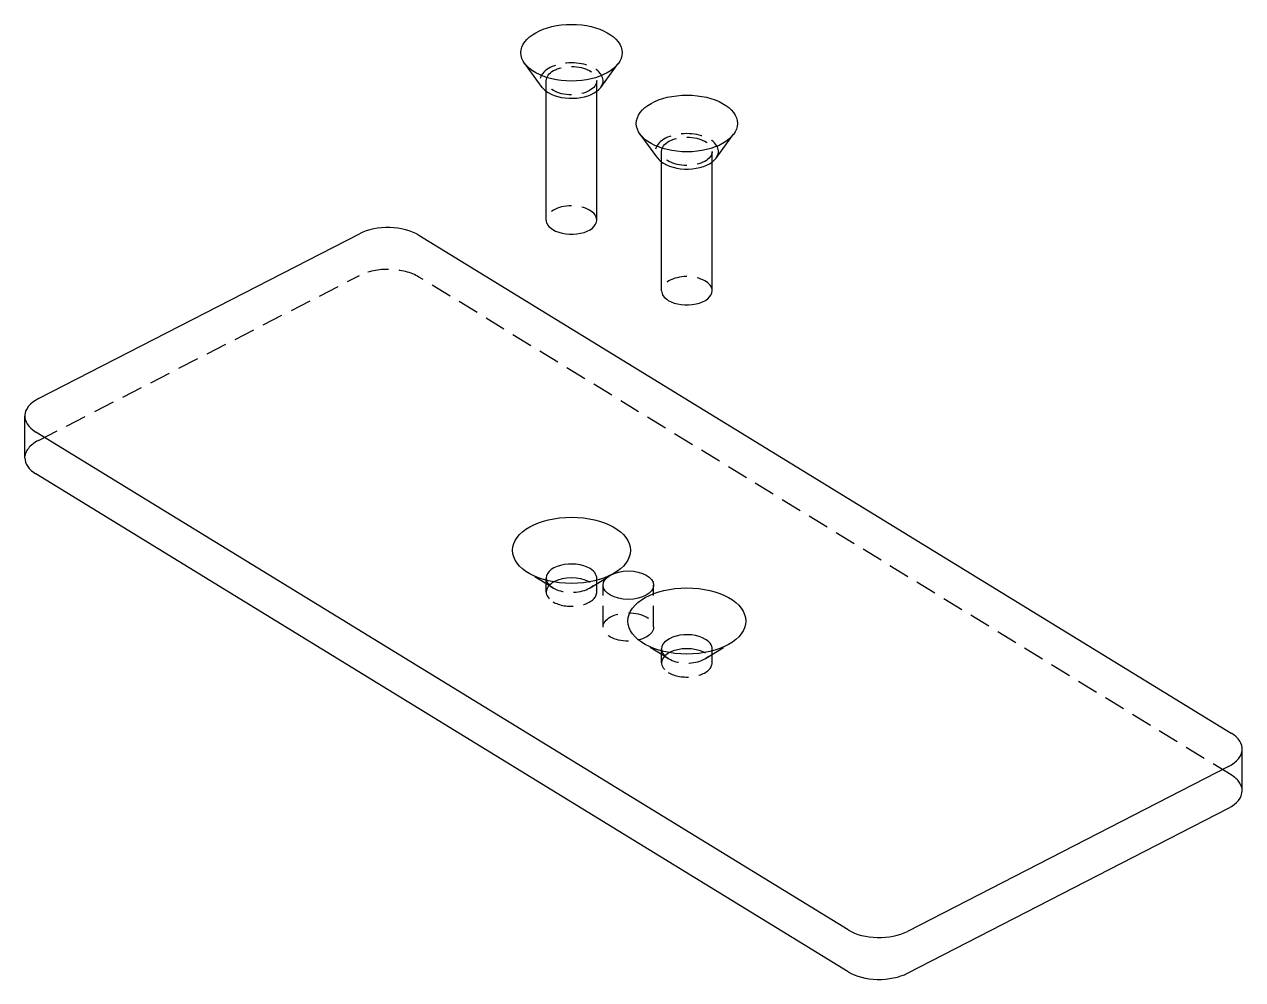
# Model space of a CAD drawing. Header units: inches. Extents: x -64 to 430, y -361 to 1014.
# Drawn here: x 187.8 to 260.1, y 957.3 to 1014 of the extents above; entities that cross this region are included whole.
import ezdxf

# ---------------------------------------------------------------- set-up
doc = ezdxf.new("R2010")
doc.units = ezdxf.units.IN
doc.header["$LTSCALE"] = 5
doc.header["$MEASUREMENT"] = 0
doc.linetypes.add('HIDDEN', pattern=[0.375, 0.25, -0.125])
doc.layers.add('PH-3C4', color=16, linetype='HIDDEN')
doc.layers.add('PV-3C4', color=7, linetype='Continuous')

# ---------------------------------------------------------------- blocks, each defined once
blk = doc.blocks.new('*U11')
at = {"layer": 'PV-3C4'}
for p, q in [((-12.547, -26.883, 41.731), (-13.488, -27.91, 43.786)), ((6.201, -35.813, 32.773), (-11.556, -27.002, 40.874)), ((-12.497, -28.03, 42.929), (5.26, -36.841, 34.828)), ((10.992, -73.536, 69.028), (-13.364, -28.746, 44.57)), ((8.773, -38.234, 32.845), (33.129, -83.024, 57.304)), ((7.832, -39.262, 34.9), (32.187, -84.052, 59.359)), ((-0.595, -60.416, 66.299), (-3.493, -63.581, 72.626)), ((1.617, -62.442, 66.299), (-1.28, -65.607, 72.626)), ((-3.752, -63.519, 72.816), (-5.055, -63.402, 73.987)), ((-1.196, -65.859, 72.816), (-0.965, -67.147, 73.987)), ((2.864, -66.779, 69.773), (-0.033, -69.944, 76.1)), ((5.077, -68.805, 69.773), (2.179, -71.97, 76.1)), ((-0.292, -69.881, 76.29), (-1.595, -69.764, 77.461)), ((2.264, -72.222, 76.29), (2.495, -73.51, 77.461)), ((31.321, -84.768, 61), (13.564, -75.957, 69.101)), ((33.253, -83.86, 58.088), (32.312, -84.888, 60.143))]:
    blk.add_line(p, q, dxfattribs=at)
at = {"layer": 'PV-3C4', "extrusion": (0.558909, 0.610408, 0.561269)}
for centre, major_axis, start_param, end_param in [((-10.703, -28.571, 41.731), (-1.844, 1.688), 5.453774, 6.283185), ((-11.645, -29.599, 43.786), (-1.844, 1.688), 5.453774, 7.02457), ((7.054, -37.381, 33.63), (-1.844, 1.688), 3.882977, 5.453774), ((6.113, -38.409, 35.685), (1.844, -1.688), 0.741385, 2.312181), ((8.569, -52.629, 48.704), (1.106, -1.013), 2.993838, 3.882977), ((8.883, -52.286, 48.019), (1.106, -1.013), 3.946929, 5.477849), ((8.569, -52.629, 48.704), (1.106, -1.013), 3.882977, 6.43094), ((12.029, -58.991, 52.178), (1.106, -1.013), 2.993838, 3.882977), ((12.029, -58.991, 52.178), (1.106, -1.013), 3.882977, 6.43094), ((12.342, -58.649, 51.493), (1.106, -1.013), 3.946929, 5.477849), ((0.511, -61.429, 66.299), (1.106, -1.013), 0.741385, 3.141593), ((0.511, -61.429, 66.299), (1.106, -1.013), 0, 0.741385), ((-2.626, -64.855, 73.148), (1.383, -1.266), 0.741385, 2.750093), ((-2.626, -64.855, 73.148), (1.383, -1.266), 0.3915, 0.741385), ((3.971, -67.792, 69.773), (1.106, -1.013), 0.741385, 3.141593), ((3.971, -67.792, 69.773), (1.106, -1.013), 0, 0.741385), ((0.834, -71.218, 76.623), (1.383, -1.266), 0.741385, 2.750093), ((0.834, -71.218, 76.623), (1.383, -1.266), 0.3915, 0.741385), ((12.711, -74.389, 68.244), (-1.844, 1.688), 0.741385, 2.312181), ((31.41, -82.171, 58.088), (1.844, -1.688), 0, 0.741385), ((30.468, -83.199, 60.143), (1.844, -1.688), 5.453774, 7.02457)]:
    blk.add_ellipse(centre, major_axis=major_axis, ratio=0.561269, start_param=start_param, end_param=end_param, dxfattribs=at)
for centre, major_axis in [((7.941, -53.314, 50.074), (2.581, -2.364)), ((9.695, -56.54, 51.835), (1.106, -1.013)), ((11.401, -59.677, 53.548), (2.581, -2.364)), ((-3.253, -65.54, 74.518), (2.213, -2.026)), ((0.206, -71.903, 77.993), (2.213, -2.026))]:
    blk.add_ellipse(centre, major_axis=major_axis, ratio=0.561269, dxfattribs=at)

msp = doc.modelspace()

# ---------------------------------------------------------------- linework, layer by layer
at = {"layer": 'PH-3C4', "extrusion": (-9.79772e-15, 0.827634, 0.561269)}
for p, q in [((218.802, 1010.025), (218.802, 1010.656)), ((221.802, 1010.025), (221.802, 1010.656)), ((225.65, 1005.827), (225.65, 1006.458)), ((228.65, 1005.827), (228.65, 1006.458)), ((188.666, 989.297), (207.712, 999.085)), ((259.455, 969.445), (211.244, 998.998)), ((219.2, 980.55), (217.73, 981.444)), ((221.404, 980.55), (222.874, 981.444)), ((218.802, 980.293), (218.802, 981.121)), ((221.802, 980.293), (221.802, 981.121)), ((222.179, 978.224), (222.179, 980.706)), ((225.179, 978.224), (225.179, 980.706)), ((226.048, 976.352), (224.578, 977.246)), ((225.65, 976.095), (225.65, 976.923)), ((228.253, 976.352), (229.723, 977.246)), ((228.65, 976.095), (228.65, 976.923))]:
    msp.add_line(p, q, dxfattribs=at)
at = {"layer": 'PH-3C4'}
for centre, major_axis, start_param, end_param in [((220.302, 1010.656), (-1.875, 0), 2.750093, 6.674685), ((227.15, 1006.458), (-1.875, 0), 2.750093, 6.674685), ((220.302, 1002.38), (-1.5, 0), 3.141593, 6.283185), ((209.401, 998.05), (-2.5, 0), 3.882977, 5.453774), ((227.15, 998.182), (-1.5, 0), 3.141593, 6.283185), ((190.354, 988.262), (-2.5, 0), 5.453774, 6.283185), ((220.302, 980.293), (-1.5, 0), 5.477849, 7.02457), ((220.302, 981.121), (-1.5, 0), 0.147755, 2.993838), ((220.302, 980.293), (-1.5, 0), 0.741385, 3.946929), ((227.15, 976.095), (-1.5, 0), 5.477849, 7.02457), ((227.15, 976.923), (-1.5, 0), 0.147755, 2.993838), ((227.15, 976.095), (-1.5, 0), 0.741385, 3.946929), ((257.611, 968.498), (2.5, 0), 0, 0.741385)]:
    msp.add_ellipse(centre, major_axis=major_axis, ratio=0.561269, start_param=start_param, end_param=end_param, dxfattribs=at)
for centre in [(220.302, 1010.656), (227.15, 1006.458), (223.679, 978.224)]:
    msp.add_ellipse(centre, major_axis=(-1.5, 0), ratio=0.561269, dxfattribs=at)

# ---------------------------------------------------------------- block references
at = {"layer": 'PV-3C4', "extrusion": (-9.78384e-15, 0.827634, 0.561269), "rotation": 42.4782067247813}
msp.add_blockref('*U11', (-269.011, -515.287, 759.83), dxfattribs=at)

doc.saveas('drawing.dxf')
